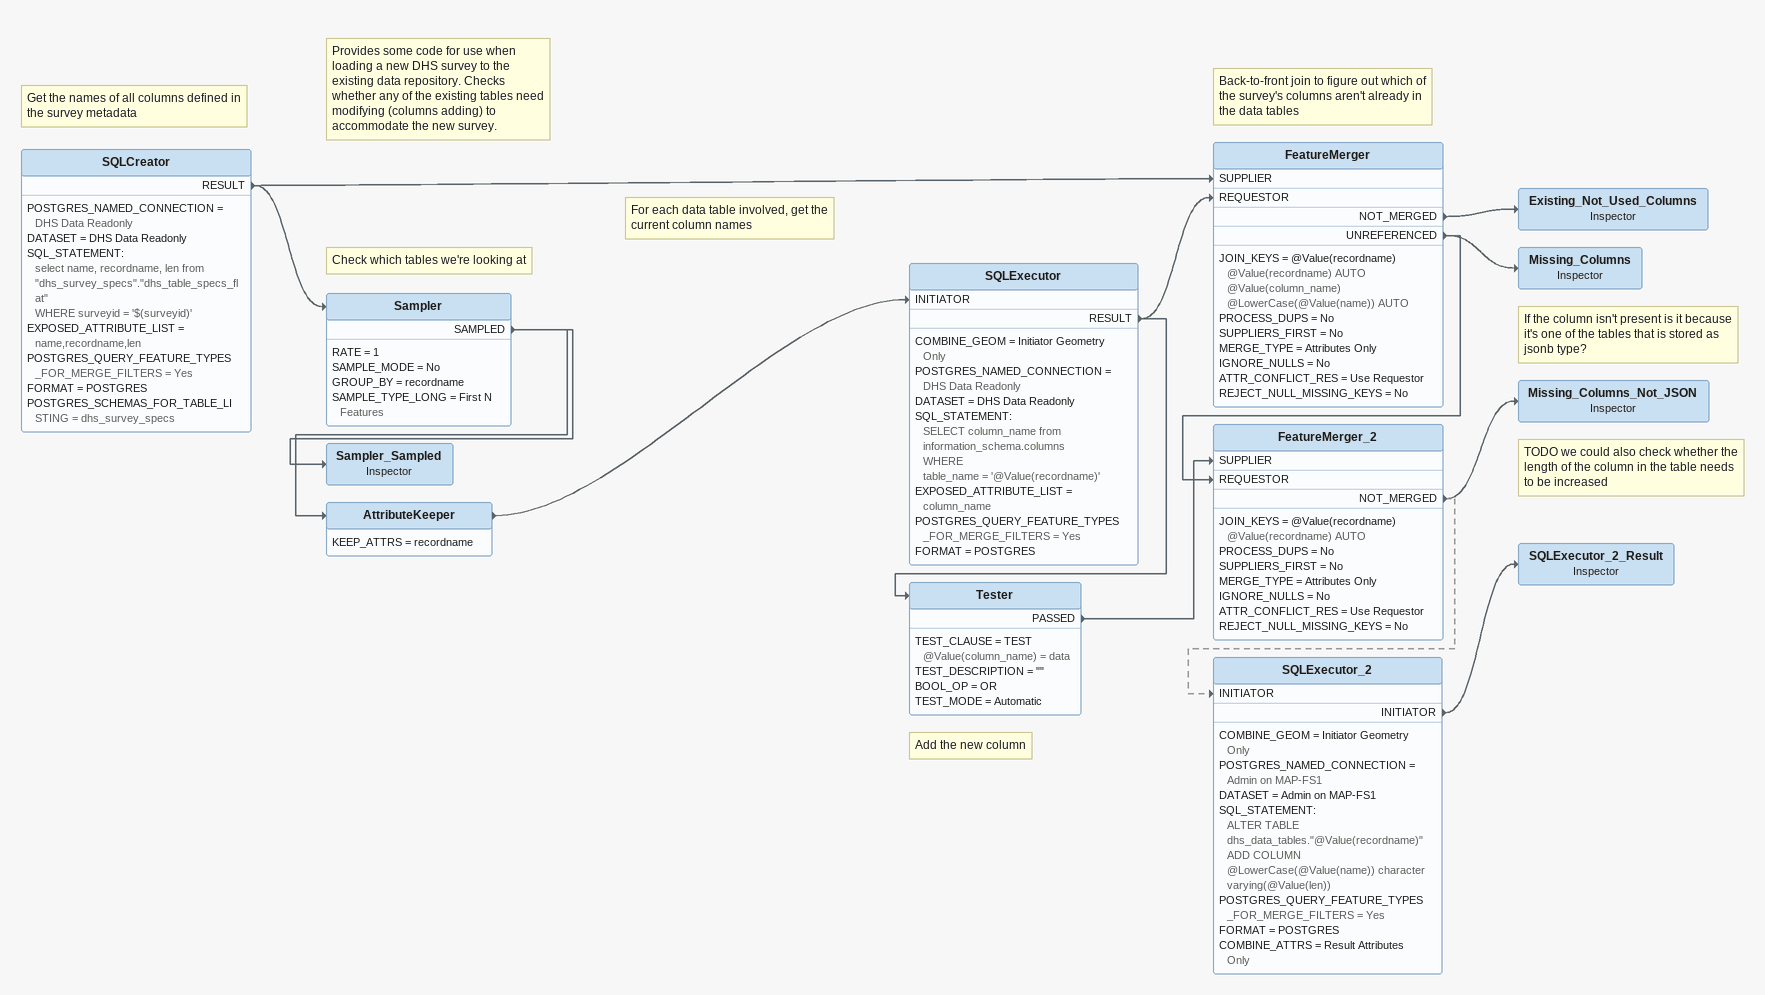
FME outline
Note: Get the names of all columns defined in the survey metadata
Note: Provides some code for use when loading a new DHS survey to the existing data repository. Checks whether any of the existing tables need modifying (columns adding) to accommodate the new survey.
SQLCreator
    POSTGRES_NAMED_CONNECTION = DHS Data Readonly
    DATASET = DHS Data Readonly
    SQL_STATEMENT:
      select name, recordname, len from "dhs_survey_specs"."dhs_table_specs_flat"
      WHERE surveyid = '$(surveyid)'
    EXPOSED_ATTRIBUTE_LIST = name,recordname,len
    POSTGRES_QUERY_FEATURE_TYPES_FOR_MERGE_FILTERS = Yes
    FORMAT = POSTGRES
    POSTGRES_SCHEMAS_FOR_TABLE_LISTING = dhs_survey_specs
    RESULT -> FeatureMerger [SUPPLIER]
    RESULT -> Sampler
Note: Check which tables we're looking at
Sampler
    RATE = 1
    SAMPLE_MODE = No
    GROUP_BY = recordname
    SAMPLE_TYPE_LONG = First N Features
    SAMPLED -> AttributeKeeper
    SAMPLED -> Sampler_Sampled
Sampler_Sampled: Inspector
AttributeKeeper
    KEEP_ATTRS = recordname
    -> SQLExecutor [INITIATOR]
Note: For each data table involved, get the current column names
SQLExecutor
    COMBINE_GEOM = Initiator Geometry Only
    POSTGRES_NAMED_CONNECTION = DHS Data Readonly
    DATASET = DHS Data Readonly
    SQL_STATEMENT:
      SELECT column_name from information_schema.columns
      WHERE
      table_name = '@Value(recordname)'
    EXPOSED_ATTRIBUTE_LIST = column_name
    POSTGRES_QUERY_FEATURE_TYPES_FOR_MERGE_FILTERS = Yes
    FORMAT = POSTGRES
    RESULT -> FeatureMerger [REQUESTOR]
    RESULT -> Tester
Note: Back-to-front join to figure out which of the survey's columns aren't already in the data tables
FeatureMerger
    JOIN_KEYS = @Value(recordname) @Value(recordname) AUTO @Value(column_name) @LowerCase(@Value(name)) AUTO
    PROCESS_DUPS = No
    SUPPLIERS_FIRST = No
    MERGE_TYPE = Attributes Only
    IGNORE_NULLS = No
    ATTR_CONFLICT_RES = Use Requestor
    REJECT_NULL_MISSING_KEYS = No
    NOT_MERGED -> Existing_Not_Used_Columns
    UNREFERENCED -> Missing_Columns
    UNREFERENCED -> FeatureMerger_2 [REQUESTOR]
Existing_Not_Used_Columns: Inspector
Missing_Columns: Inspector
Tester
    TEST_CLAUSE = TEST @Value(column_name) = data
    TEST_DESCRIPTION = ""
    BOOL_OP = OR
    TEST_MODE = Automatic
    PASSED -> FeatureMerger_2 [SUPPLIER]
Note: If the column isn't present is it because it's one of the tables that is stored as jsonb type?
FeatureMerger_2
    JOIN_KEYS = @Value(recordname) @Value(recordname) AUTO
    PROCESS_DUPS = No
    SUPPLIERS_FIRST = No
    MERGE_TYPE = Attributes Only
    IGNORE_NULLS = No
    ATTR_CONFLICT_RES = Use Requestor
    REJECT_NULL_MISSING_KEYS = No
    NOT_MERGED -> Missing_Columns_Not_JSON
    NOT_MERGED -> SQLExecutor_2 [INITIATOR] [off]
Note: TODO we could also check whether the length of the column in the table needs to be increased
Missing_Columns_Not_JSON: Inspector
Note: Add the new column
SQLExecutor_2
    COMBINE_GEOM = Initiator Geometry Only
    POSTGRES_NAMED_CONNECTION = Admin on MAP-FS1
    DATASET = Admin on MAP-FS1
    SQL_STATEMENT:
      ALTER TABLE dhs_data_tables."@Value(recordname)"
      ADD COLUMN @LowerCase(@Value(name)) character varying(@Value(len))
    POSTGRES_QUERY_FEATURE_TYPES_FOR_MERGE_FILTERS = Yes
    FORMAT = POSTGRES
    COMBINE_ATTRS = Result Attributes Only
    INITIATOR -> SQLExecutor_2_Result
SQLExecutor_2_Result: Inspector
